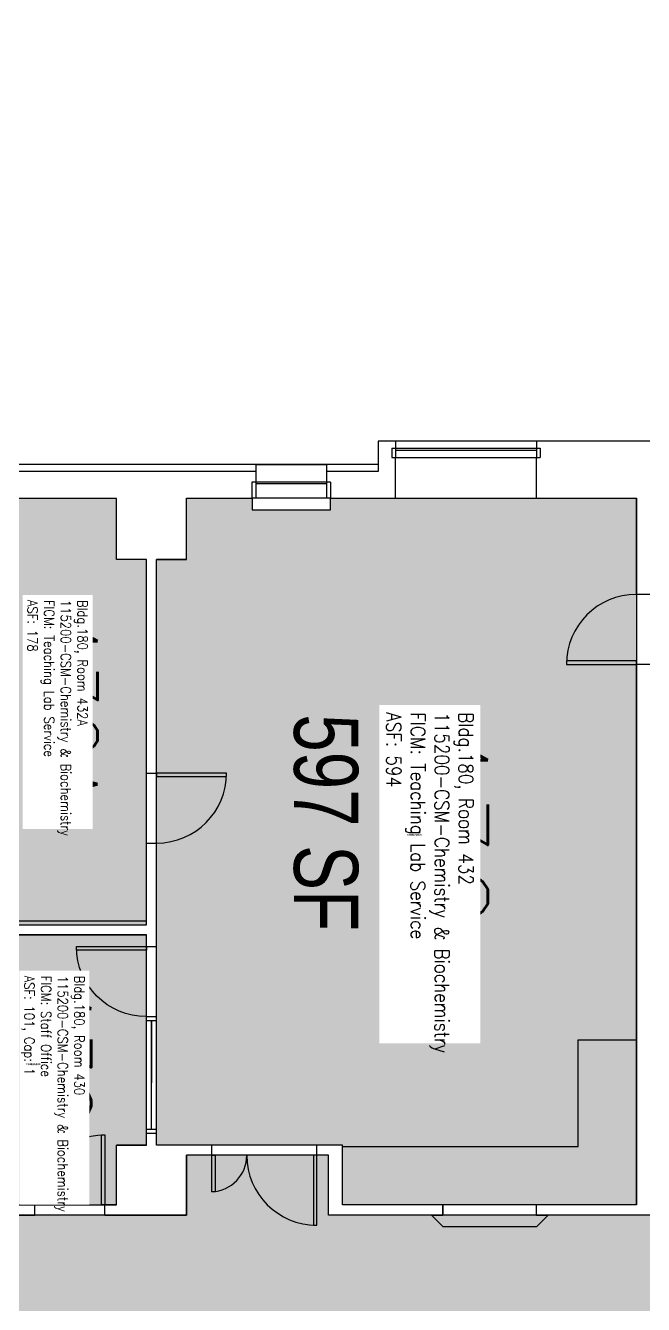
# Model space of a CAD drawing. Header units: inches. Extents: x 69211986 to 69217824, y 27675426 to 27678928.
# Drawn here: x 69215521 to 69215839, y 27678263 to 27678921 of the extents above; entities that cross this region are included whole.
import ezdxf
from ezdxf.enums import TextEntityAlignment as Align

# ---------------------------------------------------------------- set-up
doc = ezdxf.new("R2010")
doc.units = ezdxf.units.IN
doc.header["$LTSCALE"] = 0.25
doc.header["$MEASUREMENT"] = 0
doc.layers.get('0').update_dxf_attribs({"linetype": 'CONTINUOUS'})
for name, color, linetype in [('A-DOOR', 2, 'CONTINUOUS'), ('A-FLOR', 3, 'CONTINUOUS'), ('A-GLAZ', 1, 'CONTINUOUS'), ('A-IDEN-RNUM', 7, 'CONTINUOUS'), ('A-IDEN-SNUM', 4, 'CONTINUOUS'), ('A-IDEN-VNUM', 4, 'CONTINUOUS'), ('A-WALL', 5, 'CONTINUOUS'), ('AREA-ASSIGN', 7, 'CONTINUOUS'), ('AREA-GROSS', 1, 'CONTINUOUS'), ('AREA-TEXT', 3, 'CONTINUOUS'), ('Rooms-Category-Color', 7, 'CONTINUOUS'), ('Rooms-College-Color', 7, 'CONTINUOUS'), ('Rooms-Department-Color', 7, 'CONTINUOUS'), ('Rooms-Division-Color', 7, 'CONTINUOUS'), ('Rooms-Information', 7, 'CONTINUOUS')]:
    doc.layers.add(name, color=color, linetype=linetype)
doc.styles.add('CP_AREA', font='arial.ttf', dxfattribs={"height": 15})
doc.styles.add('CP_ROOMSNUMBER', font='arial.ttf', dxfattribs={"height": 1})
doc.styles.add('ROOMVNUMBER', font='simplex.shx', dxfattribs={"width": 0.85})

# ---------------------------------------------------------------- blocks, each defined once
blk = doc.blocks.new('Z08D36')
at = {"linetype": 'Continuous', "lineweight": -3}
blk.add_lwpolyline([(-18, 0), (-16.25, 0), (-16.25, 36), (-18, 36)], close=True, dxfattribs=at)
blk.add_arc((-18, 0), 36, 0, 90)

msp = doc.modelspace()

# ---------------------------------------------------------------- hatches: boundary and pattern name
at = {"layer": 'Rooms-Category-Color', "true_color": 0xe3f498}
for points in [[(69215462.34, 27678677.97), (69215462.34, 27678458.59), (69215583.09, 27678458.59), (69215583.09, 27678646.47), (69215567.72, 27678646.47), (69215567.72, 27678677.81)], [(69215785.84, 27678677.97), (69215835.09, 27678677.97), (69215835.09, 27678314.59), (69215683.97, 27678314.59), (69215683.97, 27678345.34), (69215588.34, 27678345.34), (69215588.34, 27678646.47), (69215603.72, 27678646.47), (69215603.72, 27678677.97), (69215637.46, 27678677.97), (69215637.46, 27678671.97), (69215677.84, 27678671.97), (69215677.84, 27678677.97), (69215709.47, 27678677.97), (69215711.46, 27678677.97), (69215783.84, 27678677.97)]]:
    msp.add_hatch(color=61, dxfattribs=at).paths.add_polyline_path(points)
at = {"layer": 'Rooms-Category-Color', "true_color": 0xfa9ba3}
msp.add_hatch(color=241, dxfattribs=at).paths.add_polyline_path([(69215462.34, 27678453.34), (69215462.34, 27678314.59), (69215567.72, 27678314.59), (69215567.72, 27678345.34), (69215583.09, 27678345.34), (69215583.09, 27678453.34)])
at = {"layer": 'Rooms-Category-Color', "true_color": 0xadadad}
msp.add_hatch(color=253, dxfattribs=at).paths.add_polyline_path([(69217598.09, 27678340.09), (69217495.72, 27678340.09), (69217495.72, 27678309.34), (69217076.22, 27678309.34), (69217076.22, 27678340.09), (69216975.34, 27678340.09), (69216975.34, 27678309.34), (69216829.22, 27678309.34), (69216829.22, 27678340.09), (69216739.22, 27678340.09), (69216739.22, 27678309.34), (69216700.22, 27678309.34), (69216700.22, 27678340.09), (69216612.22, 27678340.09), (69216612.22, 27678309.34), (69216180.34, 27678309.34), (69216180.34, 27678340.09), (69216092.34, 27678340.09), (69216092.34, 27678309.34), (69215676.72, 27678309.34), (69215676.72, 27678340.09), (69215603.72, 27678340.09), (69215603.72, 27678309.34), (69215315.72, 27678309.34), (69215315.72, 27678213.34), (69215351.71, 27678213.34), (69215351.71, 27678195.34), (69215401.31, 27678195.34), (69215401.31, 27678213.34), (69215462.9, 27678213.34), (69215603.72, 27678213.34), (69215603.72, 27678182.59), (69215666.46, 27678182.59), (69215666.46, 27678213.34), (69216125.09, 27678213.34), (69216125.09, 27678182.59), (69216212.09, 27678182.59), (69216212.09, 27678213.34), (69216501.09, 27678213.34), (69216501.09, 27678182.59), (69216696.17, 27678182.59), (69216696.17, 27678213.34), (69217121.27, 27678213.34), (69217121.27, 27678182.59), (69217221.09, 27678182.59), (69217221.09, 27678213.34), (69217253.09, 27678213.34), (69217253.09, 27678177.34), (69217226.34, 27678177.34), (69217226.34, 27678155.75), (69217245.85, 27678082.95), (69217570.21, 27678169.87), (69217570.21, 27678213.34), (69217598.09, 27678213.34), (69217598.09, 27678227.22)])
at = {"layer": 'Rooms-College-Color', "true_color": 0xffe090}
for points in [[(69215462.34, 27678677.97), (69215462.34, 27678458.59), (69215583.09, 27678458.59), (69215583.09, 27678646.47), (69215567.72, 27678646.47), (69215567.72, 27678677.81)], [(69215785.84, 27678677.97), (69215835.09, 27678677.97), (69215835.09, 27678314.59), (69215683.97, 27678314.59), (69215683.97, 27678345.34), (69215588.34, 27678345.34), (69215588.34, 27678646.47), (69215603.72, 27678646.47), (69215603.72, 27678677.97), (69215637.46, 27678677.97), (69215637.46, 27678671.97), (69215677.84, 27678671.97), (69215677.84, 27678677.97), (69215709.47, 27678677.97), (69215711.46, 27678677.97), (69215783.84, 27678677.97)], [(69215462.34, 27678453.34), (69215462.34, 27678314.59), (69215567.72, 27678314.59), (69215567.72, 27678345.34), (69215583.09, 27678345.34), (69215583.09, 27678453.34)]]:
    msp.add_hatch(color=41, dxfattribs=at).paths.add_polyline_path(points)
at = {"layer": 'Rooms-College-Color', "true_color": 0xadadad}
msp.add_hatch(color=253, dxfattribs=at).paths.add_polyline_path([(69217598.09, 27678340.09), (69217495.72, 27678340.09), (69217495.72, 27678309.34), (69217076.22, 27678309.34), (69217076.22, 27678340.09), (69216975.34, 27678340.09), (69216975.34, 27678309.34), (69216829.22, 27678309.34), (69216829.22, 27678340.09), (69216739.22, 27678340.09), (69216739.22, 27678309.34), (69216700.22, 27678309.34), (69216700.22, 27678340.09), (69216612.22, 27678340.09), (69216612.22, 27678309.34), (69216180.34, 27678309.34), (69216180.34, 27678340.09), (69216092.34, 27678340.09), (69216092.34, 27678309.34), (69215676.72, 27678309.34), (69215676.72, 27678340.09), (69215603.72, 27678340.09), (69215603.72, 27678309.34), (69215315.72, 27678309.34), (69215315.72, 27678213.34), (69215351.71, 27678213.34), (69215351.71, 27678195.34), (69215401.31, 27678195.34), (69215401.31, 27678213.34), (69215462.9, 27678213.34), (69215603.72, 27678213.34), (69215603.72, 27678182.59), (69215666.46, 27678182.59), (69215666.46, 27678213.34), (69216125.09, 27678213.34), (69216125.09, 27678182.59), (69216212.09, 27678182.59), (69216212.09, 27678213.34), (69216501.09, 27678213.34), (69216501.09, 27678182.59), (69216696.17, 27678182.59), (69216696.17, 27678213.34), (69217121.27, 27678213.34), (69217121.27, 27678182.59), (69217221.09, 27678182.59), (69217221.09, 27678213.34), (69217253.09, 27678213.34), (69217253.09, 27678177.34), (69217226.34, 27678177.34), (69217226.34, 27678155.75), (69217245.85, 27678082.95), (69217570.21, 27678169.87), (69217570.21, 27678213.34), (69217598.09, 27678213.34), (69217598.09, 27678227.22)])
at = {"layer": 'Rooms-Department-Color', "true_color": 0xffe090}
for points in [[(69215462.34, 27678677.97), (69215462.34, 27678458.59), (69215583.09, 27678458.59), (69215583.09, 27678646.47), (69215567.72, 27678646.47), (69215567.72, 27678677.81)], [(69215785.84, 27678677.97), (69215835.09, 27678677.97), (69215835.09, 27678314.59), (69215683.97, 27678314.59), (69215683.97, 27678345.34), (69215588.34, 27678345.34), (69215588.34, 27678646.47), (69215603.72, 27678646.47), (69215603.72, 27678677.97), (69215637.46, 27678677.97), (69215637.46, 27678671.97), (69215677.84, 27678671.97), (69215677.84, 27678677.97), (69215709.47, 27678677.97), (69215711.46, 27678677.97), (69215783.84, 27678677.97)], [(69215462.34, 27678453.34), (69215462.34, 27678314.59), (69215567.72, 27678314.59), (69215567.72, 27678345.34), (69215583.09, 27678345.34), (69215583.09, 27678453.34)]]:
    msp.add_hatch(color=41, dxfattribs=at).paths.add_polyline_path(points)
at = {"layer": 'Rooms-Department-Color', "true_color": 0xacacac}
msp.add_hatch(color=253, dxfattribs=at).paths.add_polyline_path([(69217598.09, 27678340.09), (69217495.72, 27678340.09), (69217495.72, 27678309.34), (69217076.22, 27678309.34), (69217076.22, 27678340.09), (69216975.34, 27678340.09), (69216975.34, 27678309.34), (69216829.22, 27678309.34), (69216829.22, 27678340.09), (69216739.22, 27678340.09), (69216739.22, 27678309.34), (69216700.22, 27678309.34), (69216700.22, 27678340.09), (69216612.22, 27678340.09), (69216612.22, 27678309.34), (69216180.34, 27678309.34), (69216180.34, 27678340.09), (69216092.34, 27678340.09), (69216092.34, 27678309.34), (69215676.72, 27678309.34), (69215676.72, 27678340.09), (69215603.72, 27678340.09), (69215603.72, 27678309.34), (69215315.72, 27678309.34), (69215315.72, 27678213.34), (69215351.71, 27678213.34), (69215351.71, 27678195.34), (69215401.31, 27678195.34), (69215401.31, 27678213.34), (69215462.9, 27678213.34), (69215603.72, 27678213.34), (69215603.72, 27678182.59), (69215666.46, 27678182.59), (69215666.46, 27678213.34), (69216125.09, 27678213.34), (69216125.09, 27678182.59), (69216212.09, 27678182.59), (69216212.09, 27678213.34), (69216501.09, 27678213.34), (69216501.09, 27678182.59), (69216696.17, 27678182.59), (69216696.17, 27678213.34), (69217121.27, 27678213.34), (69217121.27, 27678182.59), (69217221.09, 27678182.59), (69217221.09, 27678213.34), (69217253.09, 27678213.34), (69217253.09, 27678177.34), (69217226.34, 27678177.34), (69217226.34, 27678155.75), (69217245.85, 27678082.95), (69217570.21, 27678169.87), (69217570.21, 27678213.34), (69217598.09, 27678213.34), (69217598.09, 27678227.22)])
at = {"layer": 'Rooms-Division-Color', "true_color": 0xffe090}
for points in [[(69215462.34, 27678677.97), (69215462.34, 27678458.59), (69215583.09, 27678458.59), (69215583.09, 27678646.47), (69215567.72, 27678646.47), (69215567.72, 27678677.81)], [(69215785.84, 27678677.97), (69215835.09, 27678677.97), (69215835.09, 27678314.59), (69215683.97, 27678314.59), (69215683.97, 27678345.34), (69215588.34, 27678345.34), (69215588.34, 27678646.47), (69215603.72, 27678646.47), (69215603.72, 27678677.97), (69215637.46, 27678677.97), (69215637.46, 27678671.97), (69215677.84, 27678671.97), (69215677.84, 27678677.97), (69215709.47, 27678677.97), (69215711.46, 27678677.97), (69215783.84, 27678677.97)], [(69215462.34, 27678453.34), (69215462.34, 27678314.59), (69215567.72, 27678314.59), (69215567.72, 27678345.34), (69215583.09, 27678345.34), (69215583.09, 27678453.34)]]:
    msp.add_hatch(color=41, dxfattribs=at).paths.add_polyline_path(points)
at = {"layer": 'Rooms-Division-Color', "true_color": 0xadadad}
msp.add_hatch(color=253, dxfattribs=at).paths.add_polyline_path([(69217598.09, 27678340.09), (69217495.72, 27678340.09), (69217495.72, 27678309.34), (69217076.22, 27678309.34), (69217076.22, 27678340.09), (69216975.34, 27678340.09), (69216975.34, 27678309.34), (69216829.22, 27678309.34), (69216829.22, 27678340.09), (69216739.22, 27678340.09), (69216739.22, 27678309.34), (69216700.22, 27678309.34), (69216700.22, 27678340.09), (69216612.22, 27678340.09), (69216612.22, 27678309.34), (69216180.34, 27678309.34), (69216180.34, 27678340.09), (69216092.34, 27678340.09), (69216092.34, 27678309.34), (69215676.72, 27678309.34), (69215676.72, 27678340.09), (69215603.72, 27678340.09), (69215603.72, 27678309.34), (69215315.72, 27678309.34), (69215315.72, 27678213.34), (69215351.71, 27678213.34), (69215351.71, 27678195.34), (69215401.31, 27678195.34), (69215401.31, 27678213.34), (69215462.9, 27678213.34), (69215603.72, 27678213.34), (69215603.72, 27678182.59), (69215666.46, 27678182.59), (69215666.46, 27678213.34), (69216125.09, 27678213.34), (69216125.09, 27678182.59), (69216212.09, 27678182.59), (69216212.09, 27678213.34), (69216501.09, 27678213.34), (69216501.09, 27678182.59), (69216696.17, 27678182.59), (69216696.17, 27678213.34), (69217121.27, 27678213.34), (69217121.27, 27678182.59), (69217221.09, 27678182.59), (69217221.09, 27678213.34), (69217253.09, 27678213.34), (69217253.09, 27678177.34), (69217226.34, 27678177.34), (69217226.34, 27678155.75), (69217245.85, 27678082.95), (69217570.21, 27678169.87), (69217570.21, 27678213.34), (69217598.09, 27678213.34), (69217598.09, 27678227.22)])

# ---------------------------------------------------------------- linework, layer by layer
at = {"layer": 'A-DOOR'}
msp.add_lwpolyline([(69215616.72, 27678340.09), (69215618.47, 27678340.09), (69215618.47, 27678321.34), (69215616.72, 27678321.34)], close=True, dxfattribs=at)
msp.add_arc((69215616.06, 27678339.98), 18.65, 272.00674, 0.33154, dxfattribs=at)
at = {"layer": 'A-FLOR'}
msp.add_lwpolyline([(69215783.72, 27678303.34), (69215735.72, 27678303.34), (69215729.72, 27678309.34), (69215735.53, 27678309.34), (69215735.53, 27678314.59), (69215683.97, 27678314.59), (69215683.97, 27678344.59), (69215805.09, 27678344.59), (69215805.09, 27678399.34), (69215835.09, 27678399.34), (69215835.09, 27678314.59), (69215783.53, 27678314.59), (69215783.53, 27678309.34), (69215789.71, 27678309.34)], close=True, dxfattribs=at)
at = {"layer": 'A-GLAZ'}
for p, q in [((69215783.65, 27678707.22), (69215711.28, 27678707.22)), ((69215709.28, 27678698.84), (69215785.65, 27678698.84)), ((69215711.28, 27678703.59), (69215783.65, 27678703.59)), ((69215711.28, 27678703.59), (69215711.28, 27678698.84)), ((69215711.28, 27678702.59), (69215783.65, 27678702.59)), ((69215783.65, 27678703.59), (69215783.65, 27678698.84)), ((69215639.35, 27678695.22), (69215675.72, 27678695.22)), ((69215675.72, 27678686.22), (69215639.35, 27678686.22)), ((69215639.35, 27678686.22), (69215639.35, 27678677.97)), ((69215675.72, 27678685.22), (69215639.35, 27678685.22)), ((69215675.72, 27678686.22), (69215675.72, 27678677.97)), ((69215677.72, 27678677.97), (69215637.35, 27678677.97)), ((69215783.65, 27678677.84), (69215711.29, 27678677.84)), ((69215583.09, 27678411.34), (69215588.34, 27678411.34)), ((69215583.09, 27678351.34), (69215583.09, 27678411.34)), ((69215583.09, 27678409.34), (69215588.34, 27678409.34)), ((69215585.72, 27678353.34), (69215585.72, 27678409.34)), ((69215588.34, 27678351.34), (69215588.34, 27678411.34)), ((69215588.34, 27678353.34), (69215583.09, 27678353.34))]:
    msp.add_line(p, q, dxfattribs=at)
msp.add_lwpolyline([(69215585.72, 27678409.34), (69215585.72, 27678377.34)], dxfattribs=at)
at = {"layer": 'A-WALL'}
for p, q in [((69215702.29, 27678707.22), (69215702.29, 27678695.22)), ((69215711.29, 27678707.22), (69215702.29, 27678707.22)), ((69215711.28, 27678707.22), (69215711.28, 27678703.59)), ((69216143.47, 27678707.22), (69215783.65, 27678707.22)), ((69215783.65, 27678707.22), (69215783.65, 27678703.59)), ((69215709.28, 27678703.59), (69215711.28, 27678703.59)), ((69215709.28, 27678703.59), (69215709.28, 27678698.84)), ((69215709.28, 27678698.84), (69215711.28, 27678698.84)), ((69215711.28, 27678677.97), (69215711.28, 27678698.84)), ((69215783.65, 27678703.59), (69215785.65, 27678703.59)), ((69215783.65, 27678698.84), (69215785.65, 27678698.84)), ((69215783.65, 27678677.97), (69215783.65, 27678698.84)), ((69215785.65, 27678703.59), (69215785.65, 27678698.84)), ((69215639.35, 27678695.22), (69215489.91, 27678695.22)), ((69215639.35, 27678695.22), (69215639.35, 27678686.22)), ((69215702.29, 27678695.22), (69215675.66, 27678695.22)), ((69215675.72, 27678695.22), (69215675.72, 27678686.22)), ((69215702.29, 27678695.22), (69215702.29, 27678691.59)), ((69215639.35, 27678691.59), (69215481.99, 27678691.59)), ((69215639.35, 27678686.22), (69215637.35, 27678686.22)), ((69215637.35, 27678686.22), (69215637.35, 27678677.97)), ((69215702.29, 27678691.59), (69215675.72, 27678691.59)), ((69215677.72, 27678686.22), (69215675.72, 27678686.22)), ((69215677.72, 27678686.22), (69215677.72, 27678677.97)), ((69215462.34, 27678677.97), (69215567.72, 27678677.97)), ((69215567.72, 27678646.47), (69215567.72, 27678677.81)), ((69215603.72, 27678646.47), (69215603.72, 27678677.97)), ((69215603.72, 27678677.97), (69215637.35, 27678677.97)), ((69215677.66, 27678677.97), (69215711.28, 27678677.97)), ((69215783.65, 27678677.97), (69215835.09, 27678677.97)), ((69215835.09, 27678628.47), (69215835.09, 27678677.97)), ((69215583.09, 27678646.47), (69215567.72, 27678646.47)), ((69215583.09, 27678536.59), (69215583.09, 27678646.47)), ((69215588.34, 27678536.59), (69215588.34, 27678646.47)), ((69215603.72, 27678646.47), (69215588.34, 27678646.47)), ((69215842.34, 27678628.47), (69215835.09, 27678628.47)), ((69215835.09, 27678314.59), (69215835.09, 27678592.47)), ((69215842.34, 27678592.47), (69215835.09, 27678592.47)), ((69215583.09, 27678536.59), (69215588.34, 27678536.59)), ((69215583.09, 27678460.59), (69215583.09, 27678500.59)), ((69215583.09, 27678500.59), (69215588.34, 27678500.59)), ((69215588.34, 27678447.34), (69215588.34, 27678500.59)), ((69215462.34, 27678460.59), (69215583.09, 27678460.59)), ((69215462.34, 27678453.34), (69215583.09, 27678453.34)), ((69215583.09, 27678447.34), (69215583.09, 27678453.34)), ((69215583.09, 27678447.34), (69215588.34, 27678447.34)), ((69215583.09, 27678345.34), (69215583.09, 27678351.34)), ((69215588.34, 27678351.34), (69215583.09, 27678351.34)), ((69215588.34, 27678345.34), (69215588.34, 27678351.34)), ((69215567.72, 27678314.59), (69215567.72, 27678345.34)), ((69215583.09, 27678345.34), (69215567.72, 27678345.34)), ((69215616.72, 27678345.34), (69215588.34, 27678345.34)), ((69215616.72, 27678340.09), (69215616.72, 27678345.34)), ((69215670.72, 27678340.09), (69215670.72, 27678345.34)), ((69215683.97, 27678345.34), (69215670.72, 27678345.34)), ((69215683.97, 27678314.59), (69215683.97, 27678345.34)), ((69215603.72, 27678309.34), (69215603.72, 27678340.09)), ((69215616.72, 27678340.09), (69215603.72, 27678340.09)), ((69215676.72, 27678340.09), (69215670.72, 27678340.09)), ((69215676.72, 27678309.34), (69215676.72, 27678340.09)), ((69215525.72, 27678314.59), (69215462.34, 27678314.59)), ((69215525.72, 27678309.34), (69215525.72, 27678314.59)), ((69215561.72, 27678309.34), (69215561.72, 27678314.59)), ((69215567.72, 27678314.59), (69215561.72, 27678314.59)), ((69215735.53, 27678314.59), (69215683.97, 27678314.59)), ((69215735.53, 27678314.59), (69215735.53, 27678309.34)), ((69215835.09, 27678314.59), (69215783.53, 27678314.59)), ((69215783.53, 27678314.59), (69215783.53, 27678309.34)), ((69215735.53, 27678309.34), (69215676.72, 27678309.34)), ((69215876.34, 27678309.34), (69215783.53, 27678309.34))]:
    msp.add_line(p, q, dxfattribs=at)
for points in [[(69215375.71, 27678309.34), (69215406.56, 27678309.34), (69215406.56, 27678314.47), (69215455.84, 27678314.47), (69215455.84, 27678312.84), (69215462.9, 27678312.84), (69215462.9, 27678309.34), (69215525.72, 27678309.34)], [(69215561.72, 27678309.34), (69215603.72, 27678309.34)]]:
    msp.add_lwpolyline(points, dxfattribs=at)
at = {"layer": 'AREA-ASSIGN'}
for points in [[(69215462.34, 27678677.97), (69215462.34, 27678458.59), (69215583.09, 27678458.59), (69215583.09, 27678646.47), (69215567.72, 27678646.47), (69215567.72, 27678677.81)], [(69215785.84, 27678677.97), (69215835.09, 27678677.97), (69215835.09, 27678677.97), (69215835.09, 27678677.97), (69215835.09, 27678677.97), (69215835.09, 27678677.97), (69215835.09, 27678314.59), (69215683.97, 27678314.59), (69215683.97, 27678314.59), (69215683.97, 27678314.59), (69215683.97, 27678345.34), (69215588.34, 27678345.34), (69215588.34, 27678345.34), (69215588.34, 27678646.47), (69215588.34, 27678646.47), (69215588.34, 27678646.47), (69215603.72, 27678646.47), (69215603.72, 27678677.97), (69215637.46, 27678677.97), (69215637.46, 27678671.97), (69215677.84, 27678671.97), (69215677.84, 27678677.97), (69215709.47, 27678677.97), (69215711.46, 27678677.97), (69215783.84, 27678677.97), (69215785.84, 27678677.97)], [(69215462.34, 27678453.34), (69215462.34, 27678314.59), (69215567.72, 27678314.59), (69215567.72, 27678345.34), (69215583.09, 27678345.34), (69215583.09, 27678453.34)]]:
    msp.add_lwpolyline(points, close=True, dxfattribs=at)
msp.add_lwpolyline([(69216092.34, 27678309.34), (69215676.72, 27678309.34), (69215676.72, 27678340.09), (69215603.72, 27678340.09), (69215603.72, 27678309.34), (69215315.72, 27678309.34), (69215315.72, 27678213.34), (69215351.71, 27678213.34), (69215351.71, 27678195.34), (69215401.31, 27678195.34), (69215401.31, 27678213.34), (69215462.9, 27678213.34), (69215603.72, 27678213.34), (69215603.72, 27678182.59), (69215666.46, 27678182.59), (69215666.46, 27678213.34), (69216125.09, 27678213.34)], dxfattribs=at)
at = {"layer": 'AREA-GROSS'}
msp.add_lwpolyline([(69216227.47, 27678707.22), (69215702.29, 27678707.22), (69215702.29, 27678695.22), (69215490.95, 27678695.22), (69215442.98, 27678920.92), (69214999.71, 27678826.7), (69215057.95, 27678552.72), (69215315.72, 27678646.54), (69215315.71, 27678591.22), (69215193.47, 27678591.22), (69215162.78, 27678372.87), (69215161.48, 27678370.84), (69214986.43, 27678370.84), (69214986.47, 27678526.7), (69215057, 27678552.37), (69214998.73, 27678826.49), (69214517.4, 27678724.18), (69214628.09, 27678203.45), (69214495.2, 27678155.08), (69214491.09, 27678166.36), (69213976.14, 27677978.93)], dxfattribs=at)

# ---------------------------------------------------------------- block references
at = {"layer": 'A-DOOR'}
for p, rotation in [((69215835.09, 27678610.47), 90), ((69215588.34, 27678518.59), 270), ((69215652.72, 27678340.09), 180)]:
    msp.add_blockref('Z08D36', p, dxfattribs=dict(at, rotation=rotation))
at = {"layer": 'A-DOOR', "xscale": -1, "rotation": 90}
msp.add_blockref('Z08D36', (69215583.09, 27678429.34), dxfattribs=at)
at = {"layer": 'A-DOOR', "xscale": -1}
msp.add_blockref('Z08D36', (69215543.72, 27678314.59), dxfattribs=at)

# ---------------------------------------------------------------- texts
at = {"layer": 'A-IDEN-RNUM', "style": 'CP_ROOMSNUMBER'}
for s, p in [('0432-A0', (69215528.34, 27678564.06)), ('0432-00', (69215721.01, 27678504.82)), ('0430-00', (69215525, 27678386.9))]:
    msp.add_text(s, height=1, dxfattribs=at).set_placement(p, align=Align.MIDDLE)
at = {"layer": 'A-IDEN-SNUM', "style": 'CP_ROOMSNUMBER'}
for s, p in [('18000432A0', (69215528.34, 27678564.06)), ('1800043200', (69215721.01, 27678504.82)), ('1800043000', (69215525, 27678386.9))]:
    msp.add_text(s, height=1, dxfattribs=at).set_placement(p, align=Align.MIDDLE)
at = {"layer": 'A-IDEN-VNUM', "style": 'ROOMVNUMBER', "width": 0.85}
for s, height, p in [('432A', 36, (69215539.95, 27678570.23)), ('432', 52, (69215732.62, 27678510.99)), ('430', 36, (69215536.6, 27678393.07))]:
    msp.add_text(s, height=height, rotation=270, dxfattribs=at).set_placement(p, align=Align.MIDDLE)
at = {"layer": 'AREA-TEXT', "style": 'CP_AREA', "width": 0.75}
msp.add_text('597 SF', height=33, rotation=270, dxfattribs=at).set_placement((69215675.5, 27678511.07), align=Align.MIDDLE_CENTER)

# ---------------------------------------------------------------- next in the draw order: texts
at = {"layer": 'Rooms-Information', "attachment_point": 7, "rotation": 270, "style": 'ROOMVNUMBER', "bg_fill": 3, "box_fill_scale": 1.5, "bg_fill_color": 256, "bg_fill_true_color": 13158600, "bg_fill_transparency": 0}
for s, insert, char_height, width in [('Bldg.180, Room 432A^M^J115200-CSM-Chemistry & Biochemistry^M^JFICM: Teaching Lab Service^M^JASF: 178', (69215521.95, 27678625.6), 5.1429, 115.2), ('Bldg.180, Room 432^M^J115200-CSM-Chemistry & Biochemistry^M^JFICM: Teaching Lab Service^M^JASF: 594', (69215706.62, 27678567.82), 7.4286, 166.4), ('Bldg.180, Room 430^M^J115200-CSM-Chemistry & Biochemistry^M^JFICM: Staff Office^M^JASF: 101, Cap: 1', (69215518.6, 27678432.41), 5.1429, 115.2)]:
    msp.add_mtext(s, dxfattribs=dict(at, insert=insert, char_height=char_height, width=width))

doc.saveas('drawing.dxf')
